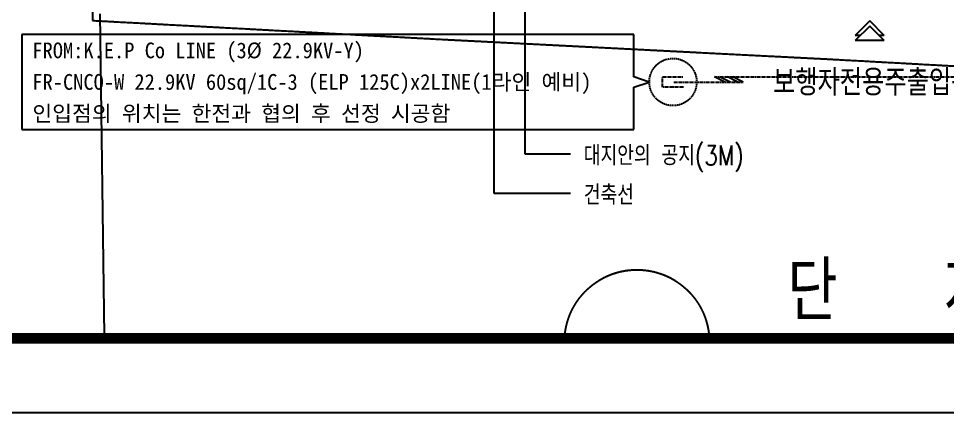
# Model space of a CAD drawing. Header units: millimetres. Extents: x 1145859089 to 1147511753, y -1047484727 to -1047247487.
# Drawn here: x 1145904450 to 1145975026, y -1047484727 to -1047454755 of the extents above; entities that cross this region are included whole.
import ezdxf
from ezdxf.enums import TextEntityAlignment as Align
from ezdxf.xclip import XClip

# ---------------------------------------------------------------- set-up
doc = ezdxf.new("R2010")
doc.units = ezdxf.units.MM
doc.header["$LTSCALE"] = 100
doc.header["$MEASUREMENT"] = 0
doc.header["$XCLIPFRAME"] = 2
for name, pattern in [('CENTERX2', [4, 2.5, -0.5, 0.5, -0.5]), ('DASHEDX2', [1.5, 1, -0.5]), ('단지배치도$0$PHANTOM', [2.5, 1.25, -0.25, 0.25, -0.25, 0.25, -0.25])]:
    doc.linetypes.add(name, pattern=pattern)
doc.layers.get('0').update_dxf_attribs({"linetype": 'CONTINUOUS'})
doc.layers.get('Defpoints').update_dxf_attribs({"linetype": 'CONTINUOUS'})
for name, color, linetype in [('0-BLOCK', 2, 'CONTINUOUS'), ('SHEET', 7, 'CONTINUOUS'), ('SHEET$0$BDR', 4, 'CONTINUOUS'), ('SHEET$0$sheet', 3, 'CONTINUOUS'), ('TEXT-기호', 2, 'CONTINUOUS'), ('XREF', 135, 'CONTINUOUS'), ('단지배치도$0$S240910', 33, 'CONTINUOUS'), ('단지배치도$0$W240910', 135, 'CONTINUOUS')]:
    doc.layers.add(name, color=color, linetype=linetype)
doc.layers.add('단지배치도$0$DEFPOINT', color=7, linetype='CONTINUOUS', plot=False)
doc.styles.add('단지배치도$0$WS1', font='romans.shx', dxfattribs={"width": 0.8, "bigfont": 'whgtxt.shx'})
doc.styles.add('돋움체', font='DotumChe.ttf')

# ---------------------------------------------------------------- blocks, each defined once
blk = doc.blocks.new('단지배치도$0$zw$9902')
at = {"layer": '단지배치도$0$DEFPOINT'}
blk.add_circle((13294, -108000), 5500, dxfattribs=at)
at = {"layer": '단지배치도$0$W240910'}
for p, q in [((4780, -75913), (4780, -93686)), ((2427, -78826), (2427, -96673)), ((-27523, -83023), (-27107, -113029)), ((30985, -83570), (29882, -84673)), ((30985, -83962), (29882, -85065)), ((32088, -84673), (30985, -83570)), ((32088, -85065), (30985, -83962)), ((30274, -84673), (29882, -84673)), ((32088, -84673), (31697, -84673)), ((32088, -85065), (29882, -85065)), ((4780, -93686), (8251, -93686)), ((2427, -96673), (8251, -96673))]:
    blk.add_line(p, q, dxfattribs=at)
at = {"layer": '단지배치도$0$W240910', "linetype": '단지배치도$0$PHANTOM'}
for p, q in [((-28113, -77326), (-28067, -83535)), ((-28067, -83535), (-1297, -84980)), ((-1297, -84980), (23551, -86250)), ((23551, -86250), (28011, -86478)), ((28011, -86478), (50665, -87727))]:
    blk.add_line(p, q, dxfattribs=at)
at = {"layer": '단지배치도$0$W240910', "ltscale": 10}
for p, q in [((-28112, -77327), (-28067, -83535)), ((-28067, -83535), (-1296, -84980)), ((-1296, -84980), (23551, -86250)), ((23551, -86250), (50665, -87727))]:
    blk.add_line(p, q, dxfattribs=at)
at = {"layer": '단지배치도$0$DEFPOINT', "style": '단지배치도$0$WS1', "width": 0.8}
blk.add_text('단   지   배   치   도', height=4500, dxfattribs=at).set_placement((24729, -106374))
at = {"layer": '단지배치도$0$S240910', "style": '단지배치도$0$WS1', "width": 0.8}
blk.add_text('보행자전용주출입구', height=2000, dxfattribs=at).set_placement((31251, -89249), align=Align.CENTER)
for s, p in [('대지안의 공지(3M)', (9257, -94554)), ('건축선', (9257, -97553))]:
    blk.add_text(s, height=1500, dxfattribs=at).set_placement(p)
blk = doc.blocks.new('단지배치도')
blk.add_blockref('단지배치도$0$zw$9902', (141034, 142437))
blk = doc.blocks.new('SHEET$0$zw$653F')
at = {"layer": 'Defpoints', "color": 0}
blk.add_lwpolyline([(826.33, 0), (0, 0), (0, -593.1), (826.33, -593.1)], close=True, dxfattribs=at)
at = {"layer": 'SHEET$0$sheet', "const_width": 2}
blk.add_lwpolyline([(27.5, -27.5), (813.83, -27.5), (813.83, -579), (27.5, -579)], close=True, dxfattribs=at)
blk = doc.blocks.new('SHEET$0$미소건축시트')
blk.add_blockref('SHEET$0$zw$653F', (0, 593.1))
blk = doc.blocks.new('SHEET')
at = {"layer": 'SHEET$0$BDR', "xscale": 100, "yscale": 100, "zscale": 100}
blk.add_blockref('SHEET$0$미소건축시트', (1200122, -1758265), dxfattribs=at)
blk = doc.blocks.new('zw$3BD3')
at = {"layer": '0-BLOCK', "color": 1}
for p, q in [((0, 0), (793, 400)), ((399, 0), (1191, 400))]:
    blk.add_line(p, q, dxfattribs=at)

msp = doc.modelspace()

# ---------------------------------------------------------------- linework, layer by layer
at = {"layer": '0-BLOCK', "color": 3, "linetype": 'CENTERX2'}
for p, q in [((1145954249.950814, -1047459583.793067), (1145959509.567279, -1047459583.793067)), ((1145957318.161762, -1047459183.793067), (1146015550.996483, -1047459183.793067))]:
    msp.add_line(p, q, dxfattribs=at)
msp.add_lwpolyline([(1145954974.757395, -1047459983.793067), (1145953374.757395, -1047459983.793067), (1145953374.757395, -1047459183.793067), (1145954974.757395, -1047459183.793067)], dxfattribs=at)
at = {"layer": '0-BLOCK', "color": 1, "linetype": 'DASHEDX2'}
msp.add_circle((1145954174.757395, -1047459583.793067), 1798.410015, dxfattribs=at)
at = {"layer": 'TEXT-기호', "color": 6}
for p, q in [((1145951189.000566, -1047455977.591078), (1145904698.024527, -1047455977.591078)), ((1145904698.024527, -1047455977.591078), (1145904698.024527, -1047463189.995057)), ((1145951189.000566, -1047459183.793067), (1145951189.000566, -1047455977.591078)), ((1145952376.34738, -1047459583.793067), (1145951189.000566, -1047459183.793067)), ((1145951189.000566, -1047459983.793067), (1145952376.34738, -1047459583.793067)), ((1145951189.000566, -1047463189.995057), (1145951189.000566, -1047459983.793067)), ((1145904698.024527, -1047463189.995057), (1145951189.000566, -1047463189.995057))]:
    msp.add_line(p, q, dxfattribs=at)

# ---------------------------------------------------------------- block references
at = {"ltscale": 2, "xscale": -1}
for p in [(1145958509.567279, -1047459583.793067), (1145959509.567279, -1047459583.793067)]:
    msp.add_blockref('zw$3BD3', p, dxfattribs=at)
at = {"layer": 'SHEET', "linetype": 'Continuous', "ltscale": 2, "xscale": 4, "yscale": 4, "zscale": 4}
msp.add_blockref('SHEET', (1141058600.584654, -1040451665.300647), dxfattribs=at)
at = {"layer": 'XREF'}
ref = msp.add_blockref('단지배치도', (1145797106.633357, -1047513806.462535), dxfattribs=at)
XClip(ref).set_block_clipping_path([(72982.4064819524, 34919.7593965302), (360382.4067475507, 255319.7593436702)])

# ---------------------------------------------------------------- texts
at = {"layer": 'TEXT-기호', "color": 6, "style": '돋움체'}
for s, p in [('FROM:K.E.P Co LINE (3Ø 22.9KV-Y)', (1145905498.024527, -1047457177.591078)), ('FR-CNCO-W 22.9KV 60sq/1C-3 (ELP 125C)x2LINE(1라인 예비)', (1145905498.024527, -1047459577.591078)), ('인입점의 위치는 한전과 협의 후 선정 시공함', (1145905498.024527, -1047461977.591078))]:
    msp.add_text(s, height=1200, dxfattribs=at).set_placement(p, align=Align.MIDDLE_LEFT)

doc.saveas('drawing.dxf')
